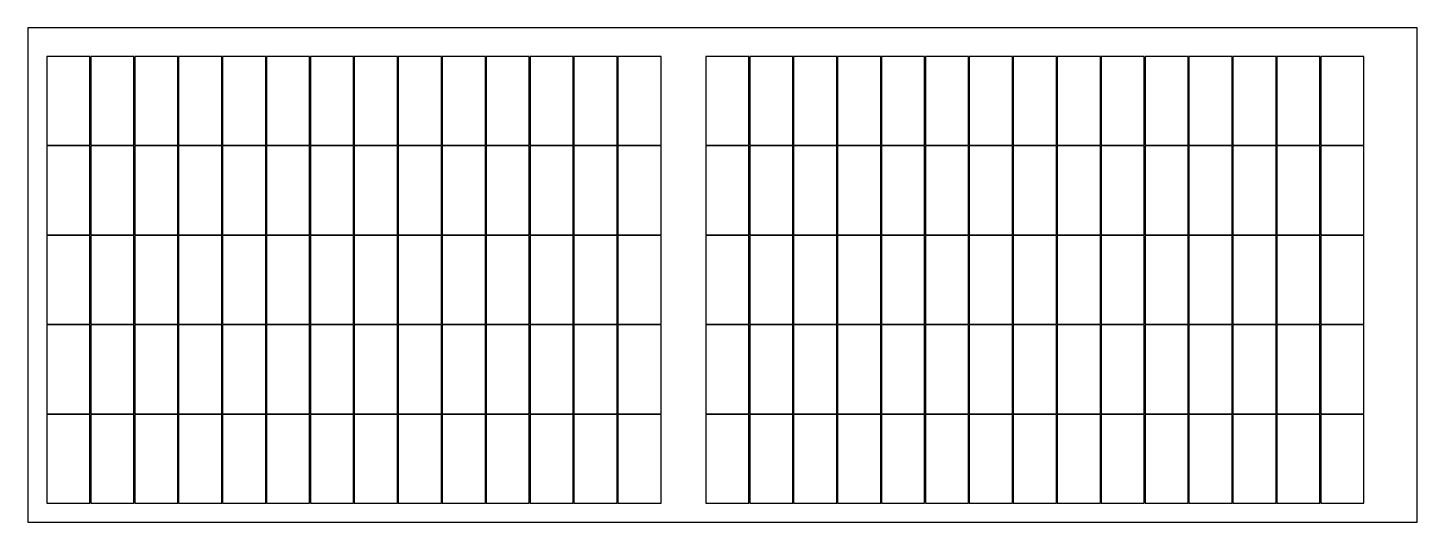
# Model space of a CAD drawing. Header units: metres. Extents: x -500 to 36000, y -500 to 12500.
import ezdxf

# ---------------------------------------------------------------- set-up
doc = ezdxf.new("R2010")
doc.units = ezdxf.units.M
doc.layers.add('PV-PANELS', color=7, linetype='Continuous')
doc.layers.add('ROOF', color=7, linetype='Continuous')

# ---------------------------------------------------------------- blocks, each defined once
blk = doc.blocks.new('JA595')
blk.add_lwpolyline([(0, 0), (1134, 0), (1134, 2333), (0, 2333)], close=True)

msp = doc.modelspace()

# ---------------------------------------------------------------- linework, layer by layer
at = {"layer": 'ROOF'}
msp.add_lwpolyline([(-500, -500), (36000, -500), (36000, 12500), (-500, 12500)], close=True, dxfattribs=at)

# ---------------------------------------------------------------- block references
at = {"layer": 'PV-PANELS'}
for p in [(0, 9412), (1154, 9412), (2308, 9412), (3462, 9412), (4616, 9412), (5770, 9412), (6924, 9412), (8078, 9412), (9232, 9412), (10386, 9412), (11540, 9412), (12694, 9412), (13848, 9412), (15002, 9412), (17310, 9412), (18464, 9412), (19618, 9412), (20772, 9412), (21926, 9412), (23080, 9412), (24234, 9412), (25388, 9412), (26542, 9412), (27696, 9412), (28850, 9412), (30004, 9412), (31158, 9412), (32312, 9412), (33466, 9412), (0, 7059), (1154, 7059), (2308, 7059), (3462, 7059), (4616, 7059), (5770, 7059), (6924, 7059), (8078, 7059), (9232, 7059), (10386, 7059), (11540, 7059), (12694, 7059), (13848, 7059), (15002, 7059), (17310, 7059), (18464, 7059), (19618, 7059), (20772, 7059), (21926, 7059), (23080, 7059), (24234, 7059), (25388, 7059), (26542, 7059), (27696, 7059), (28850, 7059), (30004, 7059), (31158, 7059), (32312, 7059), (33466, 7059), (0, 4706), (1154, 4706), (2308, 4706), (3462, 4706), (4616, 4706), (5770, 4706), (6924, 4706), (8078, 4706), (9232, 4706), (10386, 4706), (11540, 4706), (12694, 4706), (13848, 4706), (15002, 4706), (17310, 4706), (18464, 4706), (19618, 4706), (20772, 4706), (21926, 4706), (23080, 4706), (24234, 4706), (25388, 4706), (26542, 4706), (27696, 4706), (28850, 4706), (30004, 4706), (31158, 4706), (32312, 4706), (33466, 4706), (0, 2353), (1154, 2353), (2308, 2353), (3462, 2353), (4616, 2353), (5770, 2353), (6924, 2353), (8078, 2353), (9232, 2353), (10386, 2353), (11540, 2353), (12694, 2353), (13848, 2353), (15002, 2353), (17310, 2353), (18464, 2353), (19618, 2353), (20772, 2353), (21926, 2353), (23080, 2353), (24234, 2353), (25388, 2353), (26542, 2353), (27696, 2353), (28850, 2353), (30004, 2353), (31158, 2353), (32312, 2353), (33466, 2353), (0, 0), (1154, 0), (2308, 0), (3462, 0), (4616, 0), (5770, 0), (6924, 0), (8078, 0), (9232, 0), (10386, 0), (11540, 0), (12694, 0), (13848, 0), (15002, 0), (17310, 0), (18464, 0), (19618, 0), (20772, 0), (21926, 0), (23080, 0), (24234, 0), (25388, 0), (26542, 0), (27696, 0), (28850, 0), (30004, 0), (31158, 0), (32312, 0), (33466, 0)]:
    msp.add_blockref('JA595', p, dxfattribs=at)

doc.saveas('drawing.dxf')
